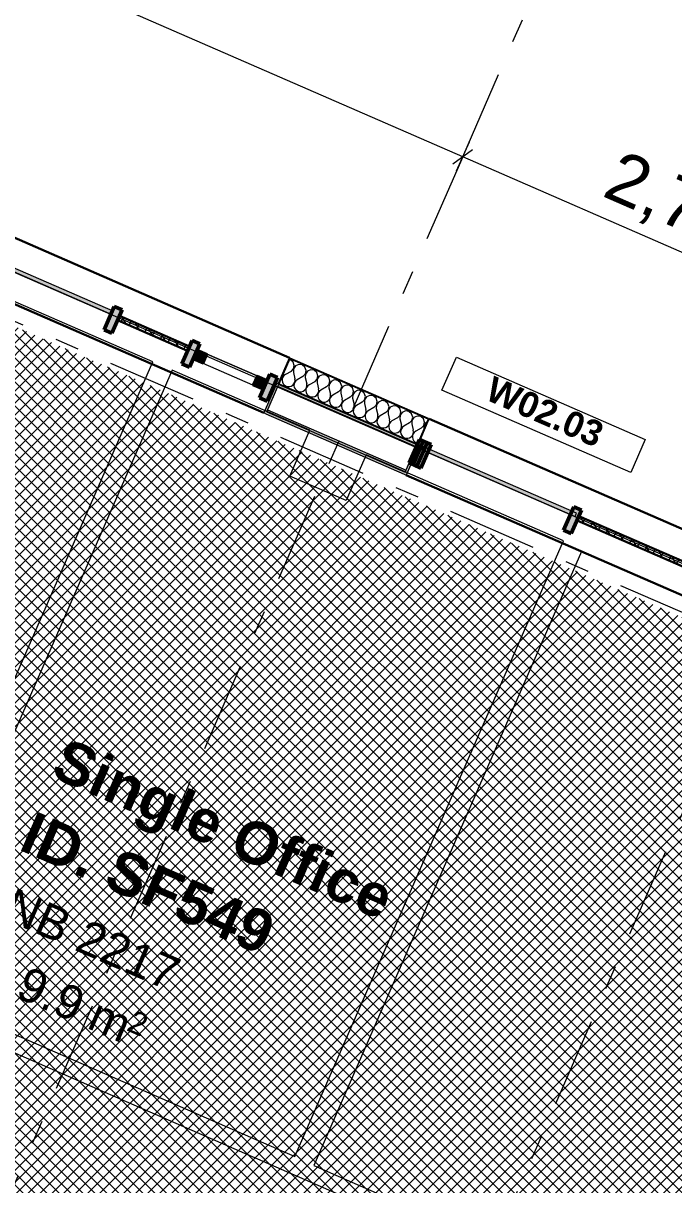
# Model space of a CAD drawing. Header units: millimetres. Extents: x -37281 to 954596, y -59787 to 956680.
# Drawn here: x 931783 to 935619, y -8810 to -1957 of the extents above; entities that cross this region are included whole.
import ezdxf
from ezdxf.enums import TextEntityAlignment as Align

# ---------------------------------------------------------------- set-up
doc = ezdxf.new("R2010")
doc.units = ezdxf.units.MM
doc.header["$MEASUREMENT"] = 0
doc.linetypes.add('Double Dashed', pattern=[1093.611073, 529.166651, -211.666656, 141.111112, -211.666656])
for name, color, linetype in [('A-15-MG_Structural_Grid', 7, 'Continuous'), ('New_A-05-M_Gross_Int_Circulation', 7, 'Continuous'), ('New_A-15-MG_Structural_Grid', 7, 'Continuous'), ('New_A-25-M_Curtain_Wall', 7, 'Continuous'), ('New_A-25-M_Wall_Ext', 7, 'Continuous'), ('New_A-35-M_FFE-Zone', 7, 'Continuous'), ('New_A-95-D_Dim_Grid.Dim', 7, 'Continuous'), ('New_ArchiCAD Windows', 7, 'Continuous')]:
    doc.layers.add(name, color=color, linetype=linetype)
for name, color, linetype, lineweight, true_color in [('A-15-MG_Structural_Grid_Pen_No__163', 7, 'Continuous', 0, 0x750077), ('A-25-M_Wall_Int_Pen_No__102', 7, 'Continuous', 15, 0xcccccc), ('New_A-05-M_Gross_Int_Circulation_Pen_No__74', 7, 'Continuous', 20, 0x606060), ('New_A-25-M_Curtain_Wall_Pen_No__144', 7, 'Continuous', 0, 0xc8c8c8), ('New_A-25-M_Curtain_Wall_Pen_No__165', 7, 'Continuous', 0, 0x006060), ('New_A-25-M_Curtain_Wall_Pen_No__27', 7, 'Continuous', 50, 0x2a2a2a), ('New_A-25-M_Curtain_Wall_Pen_No__43', 7, 'Continuous', 30, 0x444444), ('New_A-25-M_Wall_Ext_Pen_No__107', 7, 'Continuous', 15, 0xa6a6a6), ('New_A-25-M_Wall_Ext_Pen_No__147', 7, 'Continuous', 0, 0x606060), ('New_A-35-M_FFE-Zone_Pen_No__74', 7, 'Continuous', 20, 0x606060), ('New_A-95-M-SFS_Edge_Pen_No__252', 7, 'Continuous', 13, 0xe8e8e8), ('New_ArchiCAD Windows_Pen_No__103', 7, 'Continuous', 15, 0xa6a6a6), ('New_ArchiCAD Windows_Pen_No__23', 7, 'Continuous', 30, 0x2a2a2a), ('New_ArchiCAD Windows_Pen_No__63', 7, 'Continuous', 20, 0x606060)]:
    doc.layers.add(name, color=color, linetype=linetype, lineweight=lineweight, true_color=true_color)
for name, color, linetype, lineweight in [('New_A-15-MG_Structural_Grid_Pen_No__4', 7, 'Continuous', 20), ('New_A-25-M_Curtain_Wall_Pen_No__1', 7, 'Continuous', 13), ('New_A-25-M_Wall_Ext_Pen_No__1', 7, 'Continuous', 13), ('New_A-95-D_Dim_Grid.Dim_Pen_No__4', 7, 'Continuous', 20), ('New_A-95-P_Text_1_50_GA_Pen_No__1', 7, 'Continuous', 13), ('New_ArchiCAD Windows_Pen_No__83', 8, 'Continuous', 20), ('New_ArchiCAD Zone Stamps_Pen_No__9', 7, 'Continuous', 13)]:
    doc.layers.add(name, color=color, linetype=linetype, lineweight=lineweight)
doc.styles.add('GENERATED_STYLE_1', font='')
doc.styles.add('GENERATED_STYLE_2', font='')
doc.styles.add('GENERATED_STYLE_3', font='')
doc.styles.add('GENERATED_STYLE_4', font='')
doc.styles.get('GENERATED_STYLE_1').set_extended_font_data('Swis721 BT', bold=True)
doc.styles.get('GENERATED_STYLE_2').set_extended_font_data('Arial', bold=True)
doc.styles.get('GENERATED_STYLE_3').set_extended_font_data('Arial')
doc.styles.get('GENERATED_STYLE_4').set_extended_font_data('Swis721 BT')
doc.dimstyles.new('GENERATED_STYLE__4', dxfattribs={"dimtxt": 300, "dimasz": 95, "dimexe": 0.18, "dimexo": 0, "dimgap": 0.09, "dimtad": 1, "dimdec": 0, "dimzin": 0, "dimdsep": 46, "dimtxsty": 'GENERATED_STYLE_4', "dimblk": 'ARROWHEAD_2', "dimblk1": 'ARROWHEAD_2', "dimblk2": 'ARROWHEAD_2', "dimcen": 0.09, "dimclrd": 7, "dimclre": 7, "dimclrt": 7, "dimadec": 0, "dimazin": 0, "dimtfac": 1, "dimtdec": 4, "dimtmove": 0, "dimatfit": 3, "dimfxl": 1, "dimtolj": 1, "dimtzin": 0, "dimarcsym": 0})
pattern_1 = [(60, (864302.5, 0), (-43.30127, 25), []), (120, (864302.5, 0), (43.30127, 25), [])]
pattern_2 = [(0, (864302.5, 0), (0, 173.2051), [0, -100]), (0, (864352.5, 86.6), (0, 173.2051), [0, -100])]

# ---------------------------------------------------------------- blocks, each defined once
blk = doc.blocks.new('HOS_INB 2218_41_1', base_point=(936596.7, -9173.3))
at = {"layer": 'New_A-35-M_FFE-Zone_Pen_No__74', "linetype": 'Continuous'}
for p, q in [((935076.2, -5074.1), (933496.6, -8696.7)), ((935895.7, -5431.4), (935076.2, -5074.1)), ((933496.6, -8696.7), (937044, -10243.5))]:
    blk.add_line(p, q, dxfattribs=at)
at = {"layer": 'New_ArchiCAD Zone Stamps_Pen_No__9'}
for tag, height, style, p in [('ROOM_NAME', 250, 'GENERATED_STYLE_2', (936197.3, -7802.7)), ('zoneNameLine2', 250, 'GENERATED_STYLE_2', (936008.9, -8234.8)), ('ROOM_NUMBER', 200, 'GENERATED_STYLE_3', (935820.4, -8655.5)), ('measuredAreaCode', 200, 'GENERATED_STYLE_3', (935663.4, -9015.6)), ('DUMMY_649', 200, 'GENERATED_STYLE_3', (935970.8, -9149.6)), ('DUMMY_650', 200, 'GENERATED_STYLE_3', (936460.1, -9363)), ('DUMMY_651', 133.3, 'GENERATED_STYLE_3', (936739.4, -9469.6))]:
    blk.add_attdef(tag, text='', height=height, rotation=336.44041, dxfattribs=dict(at, style=style)).set_placement(p, align=Align.TOP_LEFT)
blk = doc.blocks.new('Single Office_INB 2217_49_1', base_point=(932537.8, -7583.9))
at = {"layer": 'New_A-35-M_FFE-Zone_Pen_No__74', "linetype": 'Continuous'}
for p, q in [((932661, -4004.6), (931077.4, -7636.3)), ((933473.7, -4359), (932661, -4004.6)), ((933355.8, -4629.4), (933473.7, -4359)), ((933804.9, -4503.4), (933687, -4773.8)), ((934968.5, -5010.8), (933804.9, -4503.4)), ((933687, -4773.8), (933355.8, -4629.4)), ((933384.9, -8642.5), (934968.5, -5010.8)), ((931077.4, -7636.3), (933384.9, -8642.5))]:
    blk.add_line(p, q, dxfattribs=at)
at = {"layer": 'New_ArchiCAD Zone Stamps_Pen_No__9'}
for tag, height, style, p in [('ROOM_NAME', 250, 'GENERATED_STYLE_2', (932036.6, -6168.9)), ('zoneNameLine2', 250, 'GENERATED_STYLE_2', (931848.2, -6601)), ('ROOM_NUMBER', 200, 'GENERATED_STYLE_3', (931659.7, -7021.7)), ('measuredAreaCode', 200, 'GENERATED_STYLE_3', (931502.7, -7381.8)), ('DUMMY_649', 200, 'GENERATED_STYLE_3', (931810.1, -7515.9)), ('DUMMY_650', 200, 'GENERATED_STYLE_3', (932159.6, -7668.3)), ('DUMMY_651', 133.3, 'GENERATED_STYLE_3', (932438.9, -7774.8))]:
    blk.add_attdef(tag, text='', height=height, rotation=336.44041, dxfattribs=dict(at, style=style)).set_placement(p, align=Align.TOP_LEFT)
blk = doc.blocks.new('Circulation_INB 2250_56_1', base_point=(922360.7, -13880.7))
at = {"layer": 'New_A-05-M_Gross_Int_Circulation_Pen_No__74', "linetype": 'Continuous'}
blk.add_line((934437.9, -9212.9), (919082.7, -2517.3), dxfattribs=at)
at = {"layer": 'New_ArchiCAD Zone Stamps_Pen_No__9'}
for tag, height, style, p in [('ROOM_NAME', 250, 'GENERATED_STYLE_2', (921999.4, -12526.7)), ('zoneNameLine2', 250, 'GENERATED_STYLE_2', (921810.9, -12958.8)), ('ROOM_NUMBER', 200, 'GENERATED_STYLE_3', (921622.5, -13379.5)), ('measuredAreaCode', 200, 'GENERATED_STYLE_3', (921465.5, -13739.6)), ('DUMMY_649', 200, 'GENERATED_STYLE_3', (921772.9, -13873.7)), ('DUMMY_650', 200, 'GENERATED_STYLE_3', (922262.2, -14087)), ('DUMMY_651', 133.3, 'GENERATED_STYLE_3', (922541.5, -14193.6))]:
    blk.add_attdef(tag, text='', height=height, rotation=336.44041, dxfattribs=dict(at, style=style)).set_placement(p, align=Align.TOP_LEFT)
blk = doc.blocks.new('Curtain Wall_23_1', base_point=(864302.5, 0))
at = {"layer": 'New_A-25-M_Curtain_Wall', "linetype": 'Continuous', "lineweight": 0, "true_color": 0x000000}
h = blk.add_hatch(dxfattribs=at)
h.set_pattern_fill('Batt_Insulation_0001', color=178, style=0, pattern_type=2)
h.set_pattern_definition(pattern_1)
h.paths.add_polyline_path([(932763.2, -3863.7), (932350.7, -3683.8), (932339.5, -3709.5), (932752, -3889.3)])
at = {"layer": 'New_A-25-M_Curtain_Wall_Pen_No__144', "linetype": 'Continuous'}
for points in [[(932320.3, -3628.5), (932259.9, -3766.9), (932305.7, -3786.9), (932366.1, -3648.5)], [(932778.6, -3828.4), (932718.2, -3966.8), (932764.1, -3986.8), (932824.4, -3848.4)], [(933236.9, -4028.2), (933176.6, -4166.6), (933222.4, -4186.6), (933282.7, -4048.2)]]:
    blk.add_hatch(color=256, dxfattribs=at).paths.add_polyline_path(points)
at = {"layer": 'New_A-25-M_Curtain_Wall_Pen_No__165', "linetype": 'Continuous', "lineweight": 0, "true_color": 0x001818}
blk.add_hatch(color=168, dxfattribs=at).paths.add_polyline_path([(931425.3, -3291.7), (932305.3, -3675.4), (932313.3, -3657.1), (931433.3, -3273.4)])
at = {"layer": 'New_ArchiCAD Windows_Pen_No__103', "linetype": 'Continuous'}
for points in [[(932809, -3883.7), (932868.6, -3909.6), (932844.6, -3964.6), (932785, -3938.7)], [(933197.5, -4118.5), (933138, -4092.5), (933161.9, -4037.5), (933221.5, -4063.5)]]:
    blk.add_hatch(color=256, dxfattribs=at).paths.add_polyline_path(points)
at = {"layer": 'New_A-25-M_Curtain_Wall_Pen_No__1', "linetype": 'Continuous'}
for p, q in [((932313.3, -3657.1), (931433.3, -3273.4)), ((931425.3, -3291.7), (932305.3, -3675.4)), ((932305.3, -3675.4), (932313.3, -3657.1))]:
    blk.add_line(p, q, dxfattribs=at)
at = {"layer": 'New_A-25-M_Curtain_Wall_Pen_No__27', "linetype": 'Continuous'}
for p, q in [((932320.3, -3628.5), (932259.9, -3766.9)), ((932366.1, -3648.5), (932320.3, -3628.5)), ((932305.7, -3786.9), (932366.1, -3648.5)), ((932259.9, -3766.9), (932305.7, -3786.9)), ((932778.6, -3828.4), (932718.2, -3966.8)), ((932824.4, -3848.4), (932778.6, -3828.4)), ((932764.1, -3986.8), (932824.4, -3848.4)), ((932718.2, -3966.8), (932764.1, -3986.8)), ((933236.9, -4028.2), (933176.6, -4166.6)), ((933282.7, -4048.2), (933236.9, -4028.2)), ((933222.4, -4186.6), (933282.7, -4048.2)), ((933176.6, -4166.6), (933222.4, -4186.6))]:
    blk.add_line(p, q, dxfattribs=at)
at = {"layer": 'New_A-25-M_Curtain_Wall_Pen_No__43', "linetype": 'Continuous'}
for p, q in [((932350.7, -3683.8), (932763.2, -3863.7)), ((932752, -3889.3), (932339.5, -3709.5))]:
    blk.add_line(p, q, dxfattribs=at)
at = {"layer": 'New_ArchiCAD Windows_Pen_No__23', "linetype": 'Continuous'}
for p, q in [((932785, -3938.7), (932809, -3883.7)), ((932809, -3883.7), (932868.6, -3909.6)), ((932844.6, -3964.6), (932785, -3938.7)), ((932868.6, -3909.6), (932844.6, -3964.6)), ((933138, -4092.5), (933161.9, -4037.5)), ((933161.9, -4037.5), (933221.5, -4063.5)), ((933197.5, -4118.5), (933138, -4092.5)), ((933221.5, -4063.5), (933197.5, -4118.5))]:
    blk.add_line(p, q, dxfattribs=at)
at = {"layer": 'New_ArchiCAD Windows_Pen_No__63', "linetype": 'Continuous'}
blk.add_line((933161.9, -4037.5), (932868.6, -3909.6), dxfattribs=at)
at = {"layer": 'New_ArchiCAD Windows_Pen_No__83', "linetype": 'Continuous'}
for p, q in [((933138, -4092.5), (932844.6, -3964.6)), ((932868.6, -3909.6), (933161.9, -4037.5))]:
    blk.add_line(p, q, dxfattribs=at)
blk = doc.blocks.new('Curtain Wall_26_1', base_point=(864302.5, 0))
at = {"layer": 'New_A-25-M_Curtain_Wall', "linetype": 'Continuous', "lineweight": 0, "true_color": 0x000000}
h = blk.add_hatch(dxfattribs=at)
h.set_pattern_fill('Batt_Insulation_0001', color=178, style=0, pattern_type=2)
h.set_pattern_definition(pattern_1)
h.paths.add_polyline_path([(935060.3, -4865.3), (935049.1, -4891), (935890.6, -5257.9), (935901.8, -5232.3)])
at = {"layer": 'New_A-25-M_Curtain_Wall_Pen_No__144', "linetype": 'Continuous'}
for points in [[(934119.6, -4413.1), (934059.3, -4551.6), (934105.1, -4571.5), (934165.5, -4433.1)], [(934188.4, -4443.1), (934142.6, -4423.1), (934082.2, -4561.6), (934128, -4581.5)], [(935075.7, -4830), (935029.9, -4810.1), (934969.5, -4948.5), (935015.3, -4968.5)], [(935963, -5216.9), (935917.2, -5197), (935856.8, -5335.4), (935902.7, -5355.4)], [(935985, -5226.5), (935939.2, -5206.6), (935878.8, -5345), (935924.7, -5365)]]:
    blk.add_hatch(color=256, dxfattribs=at).paths.add_polyline_path(points)
at = {"layer": 'New_A-25-M_Curtain_Wall_Pen_No__165', "linetype": 'Continuous', "lineweight": 0, "true_color": 0x001818}
for points in [[(934158.5, -4461.7), (934126.4, -4447.7), (934118.4, -4466.1), (934150.5, -4480)], [(935045.8, -4848.6), (934149.3, -4457.7), (934141.3, -4476), (935037.8, -4867)], [(935955.1, -5245.1), (935923.9, -5231.5), (935915.9, -5249.9), (935947.1, -5263.5)]]:
    blk.add_hatch(color=168, dxfattribs=at).paths.add_polyline_path(points)
at = {"layer": 'New_A-25-M_Curtain_Wall_Pen_No__1', "linetype": 'Continuous'}
for p, q in [((934126.4, -4447.7), (934118.4, -4466.1)), ((934158.5, -4461.7), (934126.4, -4447.7)), ((934118.4, -4466.1), (934150.5, -4480)), ((934149.3, -4457.7), (934141.3, -4476)), ((934141.3, -4476), (935037.8, -4867)), ((935045.8, -4848.6), (934149.3, -4457.7)), ((934150.5, -4480), (934158.5, -4461.7)), ((935037.8, -4867), (935045.8, -4848.6)), ((935923.9, -5231.5), (935915.9, -5249.9)), ((935915.9, -5249.9), (935947.1, -5263.5)), ((935955.1, -5245.1), (935923.9, -5231.5)), ((935947.1, -5263.5), (935955.1, -5245.1))]:
    blk.add_line(p, q, dxfattribs=at)
at = {"layer": 'New_A-25-M_Curtain_Wall_Pen_No__27', "linetype": 'Continuous'}
for p, q in [((934119.6, -4413.1), (934059.3, -4551.6)), ((934142.6, -4423.1), (934082.2, -4561.6)), ((934105.1, -4571.5), (934165.5, -4433.1)), ((934165.5, -4433.1), (934119.6, -4413.1)), ((934128, -4581.5), (934188.4, -4443.1)), ((934188.4, -4443.1), (934142.6, -4423.1)), ((934059.3, -4551.6), (934105.1, -4571.5)), ((934082.2, -4561.6), (934128, -4581.5)), ((935029.9, -4810.1), (934969.5, -4948.5)), ((935015.3, -4968.5), (935075.7, -4830)), ((935075.7, -4830), (935029.9, -4810.1)), ((934969.5, -4948.5), (935015.3, -4968.5)), ((935917.2, -5197), (935856.8, -5335.4)), ((935939.2, -5206.6), (935878.8, -5345)), ((935963, -5216.9), (935917.2, -5197)), ((935985, -5226.5), (935939.2, -5206.6)), ((935902.7, -5355.4), (935963, -5216.9)), ((935924.7, -5365), (935985, -5226.5)), ((935856.8, -5335.4), (935902.7, -5355.4)), ((935878.8, -5345), (935924.7, -5365))]:
    blk.add_line(p, q, dxfattribs=at)
at = {"layer": 'New_A-25-M_Curtain_Wall_Pen_No__43', "linetype": 'Continuous'}
for p, q in [((935901.8, -5232.3), (935060.3, -4865.3)), ((935049.1, -4891), (935890.6, -5257.9))]:
    blk.add_line(p, q, dxfattribs=at)
blk = doc.blocks.new('*X725', base_point=(864302.5, 0))
at = {"layer": 'New_A-25-M_Wall_Ext_Pen_No__107', "linetype": 'Continuous'}
for p, q in [((933358.8, -3943.2), (933352.9, -3942.4)), ((933374.9, -3956.4), (933358.8, -3943.2)), ((933381.6, -3976.1), (933374.9, -3956.4)), ((933408, -3970.8), (933389, -3979.3)), ((933428.6, -3973.6), (933408, -3970.8)), ((933444.7, -3986.8), (933428.6, -3973.6)), ((933314.3, -4044.7), (933316.3, -4034.4)), ((933320.9, -4036.4), (933314.6, -4044.9)), ((933316.3, -4034.4), (933315.6, -4027.8)), ((933329.2, -4030), (933320.9, -4036.4)), ((933362.4, -4011.2), (933329.2, -4030)), ((933362.4, -4011.2), (933377, -3996.4)), ((933377.3, -3996.5), (933376.3, -4017.3)), ((933376.3, -4017.3), (933385.1, -4054.4)), ((933377, -3996.4), (933381.6, -3976.1)), ((933389, -3979.3), (933377.3, -3996.5)), ((933432.2, -4041.7), (933399.1, -4060.5)), ((933432.2, -4041.7), (933446.8, -4026.8)), ((933451.4, -4006.5), (933444.7, -3986.8)), ((933447.1, -4027), (933446.2, -4047.8)), ((933446.8, -4026.8), (933451.4, -4006.5)), ((933458.8, -4009.8), (933447.1, -4027)), ((933477.8, -4001.3), (933458.8, -4009.8)), ((933498.5, -4004.1), (933477.8, -4001.3)), ((933514.6, -4017.3), (933498.5, -4004.1)), ((933521.3, -4037), (933514.6, -4017.3)), ((933516.7, -4057.3), (933521.3, -4037)), ((933528.7, -4040.2), (933516.9, -4057.4)), ((933547.7, -4031.7), (933528.7, -4040.2)), ((933568.3, -4034.5), (933547.7, -4031.7)), ((933584.4, -4047.8), (933568.3, -4034.5)), ((933300.1, -4063.5), (933302.6, -4061.9)), ((933302.6, -4061.9), (933309.7, -4054.2)), ((933309.7, -4054.2), (933314.3, -4044.7)), ((933310.9, -4054.7), (933310, -4065.2)), ((933310, -4065.2), (933312, -4075.5)), ((933314.6, -4044.9), (933310.9, -4054.7)), ((933312, -4075.5), (933316.7, -4084.9)), ((933316.7, -4084.9), (933323.8, -4092.6)), ((933323.8, -4092.6), (933332.8, -4098.1)), ((933332.8, -4098.1), (933342.9, -4100.9)), ((933342.9, -4100.9), (933353.4, -4100.9)), ((933353.4, -4100.9), (933363.5, -4098)), ((933363.5, -4098), (933372.5, -4092.4)), ((933372.5, -4092.4), (933379.5, -4084.6)), ((933379.5, -4084.6), (933384.2, -4075.2)), ((933380.7, -4085.1), (933379.8, -4095.6)), ((933379.8, -4095.6), (933381.8, -4105.9)), ((933384.5, -4075.3), (933380.7, -4085.1)), ((933381.8, -4105.9), (933386.6, -4115.3)), ((933384.2, -4075.2), (933386.1, -4064.8)), ((933390.7, -4066.9), (933384.5, -4075.3)), ((933386.1, -4064.8), (933385.1, -4054.4)), ((933399.1, -4060.5), (933390.7, -4066.9)), ((933446.2, -4047.8), (933454.9, -4084.8)), ((933449.4, -4115.1), (933454, -4105.6)), ((933454.3, -4105.8), (933450.6, -4115.6)), ((933454, -4105.6), (933455.9, -4095.3)), ((933460.6, -4097.3), (933454.3, -4105.8)), ((933455.9, -4095.3), (933454.9, -4084.8)), ((933468.9, -4090.9), (933460.6, -4097.3)), ((933502, -4072.1), (933468.9, -4090.9)), ((933502, -4072.1), (933516.7, -4057.3)), ((933516.9, -4057.4), (933516, -4078.2)), ((933516, -4078.2), (933524.8, -4115.3)), ((933571.9, -4102.6), (933538.8, -4121.4)), ((933571.9, -4102.6), (933586.5, -4087.8)), ((933591.1, -4067.5), (933584.4, -4047.8)), ((933586.8, -4087.9), (933585.9, -4108.7)), ((933585.9, -4108.7), (933594.6, -4145.7)), ((933586.5, -4087.8), (933591.1, -4067.5)), ((933598.5, -4070.7), (933586.8, -4087.9)), ((933617.5, -4062.2), (933598.5, -4070.7)), ((933638.2, -4065), (933617.5, -4062.2)), ((933654.2, -4078.2), (933638.2, -4065)), ((933661, -4097.9), (933654.2, -4078.2)), ((933656.3, -4118.2), (933661, -4097.9)), ((933668.3, -4101.1), (933656.6, -4118.3)), ((933687.4, -4092.6), (933668.3, -4101.1)), ((933708, -4095.4), (933687.4, -4092.6)), ((933724.1, -4108.7), (933708, -4095.4)), ((933730.8, -4128.4), (933724.1, -4108.7)), ((933386.6, -4115.3), (933393.7, -4123)), ((933393.7, -4123), (933402.6, -4128.5)), ((933402.6, -4128.5), (933412.8, -4131.4)), ((933412.8, -4131.4), (933423.3, -4131.3)), ((933423.3, -4131.3), (933433.4, -4128.4)), ((933433.4, -4128.4), (933442.3, -4122.8)), ((933442.3, -4122.8), (933449.4, -4115.1)), ((933450.6, -4115.6), (933449.7, -4126.1)), ((933449.7, -4126.1), (933451.7, -4136.4)), ((933451.7, -4136.4), (933456.4, -4145.8)), ((933456.4, -4145.8), (933463.5, -4153.5)), ((933463.5, -4153.5), (933472.5, -4159)), ((933472.5, -4159), (933482.6, -4161.8)), ((933482.6, -4161.8), (933493.1, -4161.8)), ((933493.1, -4161.8), (933503.2, -4158.9)), ((933503.2, -4158.9), (933512.1, -4153.3)), ((933512.1, -4153.3), (933519.2, -4145.5)), ((933519.2, -4145.5), (933523.9, -4136.1)), ((933520.4, -4146), (933519.5, -4156.5)), ((933519.5, -4156.5), (933521.5, -4166.8)), ((933524.1, -4136.2), (933520.4, -4146)), ((933521.5, -4166.8), (933526.2, -4176.2)), ((933523.9, -4136.1), (933525.8, -4125.8)), ((933530.4, -4127.8), (933524.1, -4136.2)), ((933525.8, -4125.8), (933524.8, -4115.3)), ((933526.2, -4176.2), (933533.4, -4183.9)), ((933538.8, -4121.4), (933530.4, -4127.8)), ((933582, -4183.8), (933589, -4176)), ((933589, -4176), (933593.7, -4166.5)), ((933590.2, -4176.5), (933589.3, -4187)), ((933594, -4166.7), (933590.2, -4176.5)), ((933593.7, -4166.5), (933595.6, -4156.2)), ((933600.3, -4158.2), (933594, -4166.7)), ((933595.6, -4156.2), (933594.6, -4145.7)), ((933608.6, -4151.8), (933600.3, -4158.2)), ((933641.7, -4133), (933608.6, -4151.8)), ((933641.7, -4133), (933656.3, -4118.2)), ((933656.6, -4118.3), (933655.7, -4139.1)), ((933655.7, -4139.1), (933664.5, -4176.2)), ((933665.4, -4186.7), (933664.5, -4176.2)), ((933711.6, -4163.5), (933678.4, -4182.3)), ((933711.6, -4163.5), (933726.2, -4148.7)), ((933726.5, -4148.8), (933725.5, -4169.6)), ((933725.5, -4169.6), (933734.3, -4206.7)), ((933726.2, -4148.7), (933730.8, -4128.4)), ((933738.2, -4131.6), (933726.5, -4148.8)), ((933757.2, -4123.1), (933738.2, -4131.6)), ((933777.8, -4125.9), (933757.2, -4123.1)), ((933793.9, -4139.1), (933777.8, -4125.9)), ((933781.4, -4193.9), (933796, -4179.1)), ((933800.6, -4158.8), (933793.9, -4139.1)), ((933796.3, -4179.2), (933795.4, -4200)), ((933796, -4179.1), (933800.6, -4158.8)), ((933808, -4162), (933796.3, -4179.2)), ((933827, -4153.6), (933808, -4162)), ((933847.7, -4156.3), (933827, -4153.6)), ((933863.8, -4169.6), (933847.7, -4156.3)), ((933870.5, -4189.3), (933863.8, -4169.6)), ((933533.4, -4183.9), (933542.3, -4189.4)), ((933542.3, -4189.4), (933552.4, -4192.3)), ((933552.4, -4192.3), (933563, -4192.2)), ((933563, -4192.2), (933573.1, -4189.3)), ((933573.1, -4189.3), (933582, -4183.8)), ((933589.3, -4187), (933591.3, -4197.3)), ((933591.3, -4197.3), (933596.1, -4206.7)), ((933596.1, -4206.7), (933603.2, -4214.4)), ((933603.2, -4214.4), (933612.2, -4219.9)), ((933612.2, -4219.9), (933622.3, -4222.7)), ((933622.3, -4222.7), (933632.8, -4222.7)), ((933632.8, -4222.7), (933642.9, -4219.8)), ((933642.9, -4219.8), (933651.8, -4214.2)), ((933651.8, -4214.2), (933658.9, -4206.4)), ((933658.9, -4206.4), (933663.5, -4197)), ((933660.1, -4206.9), (933659.2, -4217.4)), ((933659.2, -4217.4), (933661.2, -4227.7)), ((933663.8, -4197.1), (933660.1, -4206.9)), ((933661.2, -4227.7), (933665.9, -4237.1)), ((933663.5, -4197), (933665.4, -4186.7)), ((933670.1, -4188.7), (933663.8, -4197.1)), ((933665.9, -4237.1), (933673, -4244.9)), ((933678.4, -4182.3), (933670.1, -4188.7)), ((933673, -4244.9), (933682, -4250.3)), ((933712.7, -4250.2), (933721.7, -4244.7)), ((933721.7, -4244.7), (933728.7, -4236.9)), ((933728.7, -4236.9), (933733.4, -4227.5)), ((933729.9, -4237.4), (933729, -4247.9)), ((933729, -4247.9), (933731, -4258.2)), ((933733.7, -4227.6), (933729.9, -4237.4)), ((933733.4, -4227.5), (933735.3, -4217.1)), ((933739.9, -4219.1), (933733.7, -4227.6)), ((933735.3, -4217.1), (933734.3, -4206.7)), ((933748.3, -4212.7), (933739.9, -4219.1)), ((933781.4, -4193.9), (933748.3, -4212.7)), ((933795.4, -4200), (933804.1, -4237.1)), ((933803.2, -4257.9), (933805.1, -4247.6)), ((933805.1, -4247.6), (933804.1, -4237.1)), ((933818.1, -4243.2), (933809.8, -4249.6)), ((933851.2, -4224.4), (933818.1, -4243.2)), ((933851.2, -4224.4), (933865.9, -4209.6)), ((933866.1, -4209.7), (933865.2, -4230.5)), ((933865.2, -4230.5), (933874, -4267.6)), ((933865.9, -4209.6), (933870.5, -4189.3)), ((933877.9, -4192.5), (933866.1, -4209.7)), ((933896.9, -4184), (933877.9, -4192.5)), ((933917.5, -4186.8), (933896.9, -4184)), ((933933.6, -4200), (933917.5, -4186.8)), ((933921.1, -4254.9), (933935.7, -4240)), ((933940.3, -4219.7), (933933.6, -4200)), ((933936, -4240.1), (933935.1, -4260.9)), ((933935.7, -4240), (933940.3, -4219.7)), ((933947.7, -4222.9), (933936, -4240.1)), ((933966.7, -4214.5), (933947.7, -4222.9)), ((933987.3, -4217.3), (933966.7, -4214.5)), ((934003.4, -4230.5), (933987.3, -4217.3)), ((934010.2, -4250.2), (934003.4, -4230.5)), ((934036.6, -4244.9), (934017.5, -4253.4)), ((934057.2, -4247.7), (934036.6, -4244.9)), ((934073.3, -4260.9), (934057.2, -4247.7)), ((933682, -4250.3), (933692.1, -4253.2)), ((933692.1, -4253.2), (933702.6, -4253.1)), ((933702.6, -4253.1), (933712.7, -4250.2)), ((933731, -4258.2), (933735.8, -4267.6)), ((933735.8, -4267.6), (933742.9, -4275.3)), ((933742.9, -4275.3), (933751.8, -4280.8)), ((933751.8, -4280.8), (933762, -4283.6)), ((933762, -4283.6), (933772.5, -4283.6)), ((933772.5, -4283.6), (933782.6, -4280.7)), ((933782.6, -4280.7), (933791.5, -4275.1)), ((933791.5, -4275.1), (933798.6, -4267.3)), ((933798.6, -4267.3), (933803.2, -4257.9)), ((933799.8, -4267.9), (933798.9, -4278.3)), ((933798.9, -4278.3), (933800.9, -4288.6)), ((933803.5, -4258), (933799.8, -4267.9)), ((933800.9, -4288.6), (933805.6, -4298)), ((933809.8, -4249.6), (933803.5, -4258)), ((933805.6, -4298), (933812.7, -4305.8)), ((933812.7, -4305.8), (933821.7, -4311.2)), ((933821.7, -4311.2), (933831.8, -4314.1)), ((933831.8, -4314.1), (933842.3, -4314)), ((933842.3, -4314), (933852.4, -4311.1)), ((933852.4, -4311.1), (933861.3, -4305.6)), ((933861.3, -4305.6), (933868.4, -4297.8)), ((933868.4, -4297.8), (933873.1, -4288.4)), ((933869.6, -4298.3), (933868.7, -4308.8)), ((933868.7, -4308.8), (933870.7, -4319.1)), ((933873.3, -4288.5), (933869.6, -4298.3)), ((933873.1, -4288.4), (933875, -4278)), ((933879.6, -4280), (933873.3, -4288.5)), ((933875, -4278), (933874, -4267.6)), ((933887.9, -4273.7), (933879.6, -4280)), ((933921.1, -4254.9), (933887.9, -4273.7)), ((933935.1, -4260.9), (933943.8, -4298)), ((933942.9, -4318.8), (933944.8, -4308.5)), ((933949.5, -4310.5), (933943.2, -4318.9)), ((933944.8, -4308.5), (933943.8, -4298)), ((933957.8, -4304.1), (933949.5, -4310.5)), ((933990.9, -4285.3), (933957.8, -4304.1)), ((933990.9, -4285.3), (934005.5, -4270.5)), ((934005.8, -4270.6), (934004.9, -4291.4)), ((934004.9, -4291.4), (934013.7, -4328.5)), ((934005.5, -4270.5), (934010.2, -4250.2)), ((934017.5, -4253.4), (934005.8, -4270.6)), ((934060.8, -4315.8), (934027.6, -4334.6)), ((934060.8, -4315.8), (934075.4, -4300.9)), ((934080, -4280.6), (934073.3, -4260.9)), ((934075.7, -4301), (934074.7, -4321.8)), ((934075.4, -4300.9), (934080, -4280.6)), ((934087.4, -4283.8), (934075.7, -4301)), ((934106.4, -4275.4), (934087.4, -4283.8)), ((934127, -4278.2), (934106.4, -4275.4)), ((934143.1, -4291.4), (934127, -4278.2)), ((934149.8, -4311.1), (934143.1, -4291.4)), ((934145.2, -4331.4), (934149.8, -4311.1)), ((934157.2, -4314.3), (934145.5, -4331.5)), ((934164.1, -4311.2), (934157.2, -4314.3)), ((933870.7, -4319.1), (933875.4, -4328.5)), ((933875.4, -4328.5), (933882.6, -4336.2)), ((933882.6, -4336.2), (933891.5, -4341.7)), ((933891.5, -4341.7), (933901.6, -4344.5)), ((933901.6, -4344.5), (933912.2, -4344.5)), ((933912.2, -4344.5), (933922.3, -4341.6)), ((933922.3, -4341.6), (933931.2, -4336)), ((933931.2, -4336), (933938.2, -4328.2)), ((933938.2, -4328.2), (933942.9, -4318.8)), ((933939.4, -4328.8), (933938.5, -4339.2)), ((933938.5, -4339.2), (933940.5, -4349.6)), ((933943.2, -4318.9), (933939.4, -4328.8)), ((933940.5, -4349.6), (933945.3, -4358.9)), ((933945.3, -4358.9), (933952.4, -4366.7)), ((933952.4, -4366.7), (933961.4, -4372.2)), ((933961.4, -4372.2), (933971.5, -4375)), ((933971.5, -4375), (933982, -4374.9)), ((933982, -4374.9), (933992.1, -4372)), ((933992.1, -4372), (934001, -4366.5)), ((934001, -4366.5), (934008.1, -4358.7)), ((934008.1, -4358.7), (934012.7, -4349.3)), ((934009.3, -4359.2), (934008.4, -4369.7)), ((934008.4, -4369.7), (934010.4, -4380)), ((934013, -4349.4), (934009.3, -4359.2)), ((934010.4, -4380), (934015.1, -4389.4)), ((934012.7, -4349.3), (934014.6, -4338.9)), ((934019.3, -4341), (934013, -4349.4)), ((934014.6, -4338.9), (934013.7, -4328.5)), ((934027.6, -4334.6), (934019.3, -4341)), ((934074.7, -4321.8), (934083.5, -4358.9)), ((934077.9, -4389.1), (934082.6, -4379.7)), ((934082.9, -4379.8), (934079.1, -4389.7)), ((934082.6, -4379.7), (934084.5, -4369.4)), ((934089.1, -4371.4), (934082.9, -4379.8)), ((934084.5, -4369.4), (934083.5, -4358.9)), ((934097.5, -4365), (934089.1, -4371.4)), ((934130.6, -4346.2), (934097.5, -4365)), ((934130.6, -4346.2), (934145.2, -4331.4)), ((934145.5, -4331.5), (934144.6, -4352.3)), ((934144.6, -4352.3), (934145.1, -4354.7)), ((934015.1, -4389.4), (934022.2, -4397.1)), ((934022.2, -4397.1), (934031.2, -4402.6)), ((934031.2, -4402.6), (934041.3, -4405.4)), ((934041.3, -4405.4), (934051.8, -4405.4)), ((934051.8, -4405.4), (934061.9, -4402.5)), ((934061.9, -4402.5), (934070.9, -4396.9)), ((934070.9, -4396.9), (934077.9, -4389.1)), ((934079.1, -4389.7), (934078.2, -4400.1)), ((934078.2, -4400.1), (934080.2, -4410.5)), ((934080.2, -4410.5), (934085, -4419.8)), ((934085, -4419.8), (934092.1, -4427.6)), ((934092.1, -4427.6), (934101, -4433.1)), ((934101, -4433.1), (934109.9, -4435.5))]:
    blk.add_line(p, q, dxfattribs=at)
blk = doc.blocks.new('Rectangular Window Opening 19_2')
at = {"layer": 'New_ArchiCAD Windows_Pen_No__23', "linetype": 'Continuous'}
for p, q in [((-3535.5, 192), (3535.5, 192)), ((-3544, -166.5), (3544, -166.5))]:
    blk.add_line(p, q, dxfattribs=at)
blk = doc.blocks.new('Rectangular Window Opening 19_4')
at = {"layer": 'New_ArchiCAD Windows_Pen_No__23', "linetype": 'Continuous'}
for p, q in [((-1004.5, 192), (1004.5, 192)), ((-1013, -166.5), (1013, -166.5))]:
    blk.add_line(p, q, dxfattribs=at)
blk = doc.blocks.new('Wall_226_1', base_point=(919637.2, 2049.2))
at = {"layer": 'New_A-25-M_Wall_Ext', "linetype": 'Continuous', "lineweight": 0, "true_color": 0x000000}
h = blk.add_hatch(dxfattribs=at)
h.set_pattern_fill('Plaster_0001', color=178, style=0, pattern_type=2)
h.set_pattern_definition(pattern_2)
h.paths.add_polyline_path([(933356.9, -3933.3), (933352.7, -3931.5), (933286.2, -4084.1), (933290.3, -4085.9), (933355.1, -3937.4)])
h = blk.add_hatch(dxfattribs=at)
h.set_pattern_fill('Plaster_0001', color=178, style=0, pattern_type=2)
h.set_pattern_definition(pattern_2)
h.paths.add_polyline_path([(933355.1, -3937.4), (934171.8, -4293.5), (934173.6, -4289.4), (933356.9, -3933.3)])
h = blk.add_hatch(dxfattribs=at)
h.set_pattern_fill('Plaster_0001', color=178, style=0, pattern_type=2)
h.set_pattern_definition(pattern_2)
h.paths.add_polyline_path([(934177.7, -4291.2), (934173.6, -4289.4), (934171.8, -4293.5), (934107, -4442), (934111.2, -4443.8)])
at = {"layer": 'New_A-25-M_Wall_Ext_Pen_No__107', "linetype": 'Continuous'}
for points in [[(933201.7, -4256.7), (933213.6, -4261.9), (933218.8, -4250), (933290.3, -4085.9), (933278.4, -4080.7)], [(933218.8, -4250), (934035.5, -4606.1), (934040.7, -4594.2), (933224, -4238)], [(933218.8, -4250), (933213.6, -4261.9), (934030.3, -4618), (934035.5, -4606.1)], [(934030.3, -4618), (934042.2, -4623.2), (934119, -4447.2), (934107, -4442), (934035.5, -4606.1)]]:
    blk.add_hatch(color=256, dxfattribs=at).paths.add_polyline_path(points)
at = {"layer": 'New_A-25-M_Wall_Ext_Pen_No__147', "linetype": 'Continuous'}
blk.add_hatch(color=256, dxfattribs=at).paths.add_polyline_path([(933288.7, -4089.6), (933283.9, -4100.6), (934100.7, -4456.7), (934105.4, -4445.7)])
at = {"layer": 'New_A-25-M_Wall_Ext_Pen_No__1', "linetype": 'Continuous'}
for p, q in [((933286.2, -4084.1), (933352.7, -3931.5)), ((933355.1, -3937.4), (933290.3, -4085.9)), ((933356.9, -3933.3), (933352.7, -3931.5)), ((934171.8, -4293.5), (933355.1, -3937.4)), ((933278.4, -4080.7), (933201.7, -4256.7)), ((933218.8, -4250), (933290.3, -4085.9)), ((933290.3, -4085.9), (933278.4, -4080.7)), ((934100.7, -4456.7), (933283.9, -4100.6)), ((933290.3, -4085.9), (933286.2, -4084.1)), ((934105.4, -4445.7), (933288.7, -4089.6)), ((934107.8, -4440.2), (933291.1, -4084.1)), ((933224, -4238), (934040.7, -4594.2)), ((933213.6, -4261.9), (933201.7, -4256.7)), ((933218.8, -4250), (934035.5, -4606.1)), ((934171.8, -4293.5), (934107, -4442)), ((934111.2, -4443.8), (934177.7, -4291.2)), ((934173.6, -4289.4), (934177.7, -4291.2)), ((934035.5, -4606.1), (934107, -4442)), ((934119, -4447.2), (934042.2, -4623.2)), ((934107, -4442), (934119, -4447.2)), ((934107, -4442), (934111.2, -4443.8)), ((934030.3, -4618), (934042.2, -4623.2))]:
    blk.add_line(p, q, dxfattribs=at)
at = {"layer": 'New_A-25-M_Wall_Ext_Pen_No__1', "linetype": 'Continuous', "flags": 128}
for points in [[(934173.6, -4289.4), (933356.9, -3933.3)], [(933213.6, -4261.9), (934030.3, -4618)]]:
    blk.add_lwpolyline(points, dxfattribs=at)
at = {"layer": 'New_A-25-M_Wall_Ext', "color": 250, "lineweight": 50, "true_color": 0x2a2a2a}
blk.add_blockref('*X725', (864302.5, 0), dxfattribs=at)
at = {"layer": 'New_ArchiCAD Windows', "color": 251, "linetype": 'Continuous', "lineweight": 20, "true_color": 0x606060, "zscale": 1000, "rotation": 156.4404080876166}
for name, p in [('Rectangular Window Opening 19_2', (930037.6, -2667.5)), ('Rectangular Window Opening 19_4', (935039.7, -4848.7))]:
    blk.add_blockref(name, p, dxfattribs=at)
blk = doc.blocks.new('Standard grid marker_2')
at = {"layer": 'A-15-MG_Structural_Grid_Pen_No__163', "linetype": 'Double Dashed'}
blk.add_line((1909.1, 0), (86140.3, 0), dxfattribs=at)
at = {"layer": 'A-15-MG_Structural_Grid_Pen_No__163', "style": 'GENERATED_STYLE_4'}
for tag, p in [('AC_MarkerText_1_0', (-500, 952.5)), ('AC_MarkerText_1_1', (88549.4, 952.5))]:
    blk.add_attdef(tag, text='', height=350, rotation=360, dxfattribs=at).set_placement(p, align=Align.MIDDLE_CENTER)
blk = doc.blocks.new('*D777', base_point=(864302.5, 0))
at = {"layer": 'New_A-95-D_Dim_Grid.Dim_Pen_No__4', "linetype": 'Continuous'}
for p, q in [((934412.1, -2659.1), (934337.2, -2831)), ((934316.6, -2787.9), (934432.7, -2702.2)), ((936881.6, -3838.3), (934374.6, -2745.1)), ((936919.1, -3752.3), (936844.2, -3924.2)), ((936823.6, -3881.1), (936939.7, -3795.4)), ((939388.7, -4931.4), (936881.6, -3838.3))]:
    blk.add_line(p, q, dxfattribs=at)
at = {"layer": 'New_A-95-D_Dim_Grid.Dim_Pen_No__4', "insert": (935166.4, -3024.9), "char_height": 300, "attachment_point": 7, "rotation": 336.44041, "style": 'GENERATED_STYLE_4'}
blk.add_mtext('\\A1;{\\fSwis721 BT|b0|i0|c0|p34;2,735}', dxfattribs=at)
blk = doc.blocks.new('ARROWHEAD_2')
at = {"color": 0, "linetype": 'Continuous', "lineweight": 0}
for p, q in [((0, 0), (-1, 0)), ((-0.378, -0.655), (0.378, 0.655))]:
    blk.add_line(p, q, dxfattribs=at)
blk = doc.blocks.new('*D778', base_point=(864302.5, 0))
at = {"layer": 'New_A-95-D_Dim_Grid.Dim_Pen_No__4', "linetype": 'Continuous'}
for p, q in [((926983.4, 409.7), (927099.5, 495.4)), ((934374.6, -2745.1), (927041.5, 452.5)), ((934412.1, -2659.1), (934337.2, -2831)), ((934316.6, -2787.9), (934432.7, -2702.2)), ((936881.6, -3838.3), (934374.6, -2745.1))]:
    blk.add_line(p, q, dxfattribs=at)
at = {"layer": 'New_A-95-D_Dim_Grid.Dim_Pen_No__4', "insert": (930246.3, -879.4), "char_height": 300, "attachment_point": 7, "rotation": 336.44041, "style": 'GENERATED_STYLE_4'}
blk.add_mtext('\\A1;{\\fSwis721 BT|b0|i0|c0|p34;8,000}', dxfattribs=at)
blk = doc.blocks.new('*D779', base_point=(864302.5, 0))
at = {"layer": 'New_A-95-D_Dim_Grid.Dim_Pen_No__4', "linetype": 'Continuous'}
for p, q in [((918829.1, 4135.8), (918754.2, 3963.9)), ((918849.7, 4092.7), (918733.6, 4007)), ((918791.7, 4049.9), (918735.6, 4074.3)), ((927041.5, 452.5), (918791.7, 4049.9)), ((926983.4, 409.7), (927099.5, 495.4)), ((927078.9, 538.5), (927004, 366.6)), ((934374.6, -2745.1), (927041.5, 452.5))]:
    blk.add_line(p, q, dxfattribs=at)
at = {"layer": 'New_A-95-D_Dim_Grid.Dim_Pen_No__4', "insert": (922454.8, 2518), "char_height": 300, "attachment_point": 7, "rotation": 336.44041, "style": 'GENERATED_STYLE_4'}
blk.add_mtext('\\A1;{\\fSwis721 BT|b0|i0|c0|p34;9,000}', dxfattribs=at)
blk = doc.blocks.new('*D780', base_point=(864302.5, 0))
at = {"layer": 'New_A-95-D_Dim_Grid.Dim_Pen_No__4', "linetype": 'Continuous'}
for p, q in [((940475.6, -7528.3), (940647.5, -7603.3)), ((940604.4, -7623.9), (940518.7, -7507.7)), ((940586, -7509.8), (940561.6, -7565.8)), ((940561.6, -7565.8), (936052.9, -17905.5)), ((935967, -17868.1), (936138.9, -17943)), ((936095.8, -17963.6), (936010.1, -17847.5)), ((936052.9, -17905.5), (934753.9, -20884.6))]:
    blk.add_line(p, q, dxfattribs=at)
at = {"layer": 'New_A-95-D_Dim_Grid.Dim_Pen_No__4', "insert": (937999.6, -13291.1), "char_height": 300, "attachment_point": 7, "rotation": 66.44041, "style": 'GENERATED_STYLE_4'}
blk.add_mtext('\\A1;{\\fSwis721 BT|b0|i0|c0|p34;11,280}', dxfattribs=at)
blk = doc.blocks.new('Single Office_INB 2216_59_1', base_point=(930138.2, -6537.5))
at = {"layer": 'New_A-35-M_FFE-Zone_Pen_No__74', "linetype": 'Continuous'}
for p, q in [((930434, -3033.5), (928850.4, -6665.2)), ((932547.4, -3955), (930434, -3033.5)), ((930963.7, -7586.8), (932547.4, -3955)), ((928850.4, -6665.2), (930963.7, -7586.8))]:
    blk.add_line(p, q, dxfattribs=at)
at = {"layer": 'New_ArchiCAD Zone Stamps_Pen_No__9'}
for tag, height, style, p in [('ROOM_NAME', 250, 'GENERATED_STYLE_2', (929637, -5122.5)), ('zoneNameLine2', 250, 'GENERATED_STYLE_2', (929448.6, -5554.6)), ('ROOM_NUMBER', 200, 'GENERATED_STYLE_3', (929260.1, -5975.4)), ('measuredAreaCode', 200, 'GENERATED_STYLE_3', (929103.1, -6335.5)), ('DUMMY_649', 200, 'GENERATED_STYLE_3', (929410.5, -6469.5)), ('DUMMY_650', 200, 'GENERATED_STYLE_3', (929760, -6621.9)), ('DUMMY_651', 133.3, 'GENERATED_STYLE_3', (930039.3, -6728.5))]:
    blk.add_attdef(tag, text='', height=height, rotation=336.44041, dxfattribs=dict(at, style=style)).set_placement(p, align=Align.TOP_LEFT)
blk = doc.blocks.new('Standard grid marker_5')
at = {"layer": 'New_A-15-MG_Structural_Grid_Pen_No__4', "linetype": 'Double Dashed'}
for q in [(0, 0), (29726, 0)]:
    blk.add_line((1000, 0), q, dxfattribs=at)
blk.add_point((1000, 0), dxfattribs=at)
blk.add_point((1000, 0), dxfattribs=at)
at = {"layer": 'New_A-15-MG_Structural_Grid_Pen_No__4', "style": 'GENERATED_STYLE_4'}
for tag, p in [('AC_MarkerText_1_0', (-500, 36.5)), ('AC_MarkerText_1_1', (31226, 36.5))]:
    blk.add_attdef(tag, text='', height=350, rotation=90, dxfattribs=at).set_placement(p, align=Align.MIDDLE_CENTER)

msp = doc.modelspace()

# ---------------------------------------------------------------- hatches: boundary and pattern name
at = {"layer": 'A-25-M_Wall_Int_Pen_No__102', "linetype": 'Continuous'}
h = msp.add_hatch(dxfattribs=at)
h.set_pattern_fill('Grid_5x5_Diagonal_0001', color=256, style=0, pattern_type=2)
h.set_pattern_definition([(45, (864302.5, 0), (-35.35534, 35.35534), []), (135, (864302.5, 0), (35.35534, 35.35534), [])])
h.paths.add_polyline_path([(909070.8, -19356.4), (913833.2, -8434.9), (909543.4, -6564.3), (912057.6, -798.6), (914121, 3933.5), (938576, -6730.2), (929236, -28149.5)])

# ---------------------------------------------------------------- linework, layer by layer
at = {"layer": 'New_A-95-M-SFS_Edge_Pen_No__252', "linetype": 'Continuous', "flags": 128}
msp.add_lwpolyline([(909011.2, -19493.2), (929337.8, -28356.6), (938853.9, -6533.2), (918080.9, 2524.9)], dxfattribs=at)
at = {"layer": 'New_A-95-P_Text_1_50_GA_Pen_No__1', "linetype": 'Continuous', "flags": 128}
msp.add_lwpolyline([(934337.9, -3926.9), (935451.1, -4412.3), (935365.6, -4608.2), (934252.5, -4122.8)], close=True, dxfattribs=at)

# ---------------------------------------------------------------- block references
at = {"layer": 'A-15-MG_Structural_Grid', "color": 8, "linetype": 'Continuous', "lineweight": 15, "zscale": 1000, "rotation": 336.440411583993}
msp.add_blockref('Standard grid marker_2', (872406.4, 22153.2), dxfattribs=at)
at = {"layer": 'New_A-05-M_Gross_Int_Circulation', "linetype": 'Continuous'}
msp.add_blockref('Circulation_INB 2250_56_1', (922360.7, -13880.7), dxfattribs=at)
at = {"layer": 'New_A-15-MG_Structural_Grid', "color": 8, "linetype": 'Continuous', "lineweight": 15, "zscale": 1000, "rotation": 246.4404115839982}
for p in [(934774.3, -1828.4), (937281.4, -2921.6)]:
    msp.add_blockref('Standard grid marker_5', p, dxfattribs=at)
at = {"layer": 'New_A-25-M_Curtain_Wall', "linetype": 'Continuous', "lineweight": 0}
for name in ['Curtain Wall_23_1', 'Curtain Wall_26_1']:
    msp.add_blockref(name, (864302.5, 0), dxfattribs=at)
at = {"layer": 'New_A-25-M_Wall_Ext', "color": 250, "lineweight": 50, "true_color": 0x2a2a2a}
msp.add_blockref('Wall_226_1', (919637.2, 2049.2), dxfattribs=at)
at = {"layer": 'New_A-35-M_FFE-Zone', "linetype": 'Continuous'}
ref = msp.add_blockref('Single Office_INB 2216_59_1', (930138.2, -6537.5), dxfattribs=at)
ref.add_attrib('ROOM_NAME', 'Single Office', dxfattribs={"layer": 'New_ArchiCAD Zone Stamps_Pen_No__9', "color": 7, "height": 250, "rotation": 336.44041, "style": 'GENERATED_STYLE_2'}).set_placement((929637, -5122.5), align=Align.TOP_LEFT)
ref.add_attrib('ROOM_NUMBER', 'INB 2216', dxfattribs={"layer": 'New_ArchiCAD Zone Stamps_Pen_No__9', "color": 7, "height": 200, "rotation": 336.44041, "style": 'GENERATED_STYLE_3'}).set_placement((929260.1, -5975.4), align=Align.TOP_LEFT)
ref.add_attrib('zoneNameLine2', 'ID. SF548', dxfattribs={"layer": 'New_ArchiCAD Zone Stamps_Pen_No__9', "color": 7, "height": 250, "rotation": 336.44041, "style": 'GENERATED_STYLE_2'}).set_placement((929448.6, -5554.6), align=Align.TOP_LEFT)
ref.add_attrib('measuredAreaCode', 'A: ', dxfattribs={"layer": 'New_ArchiCAD Zone Stamps_Pen_No__9', "color": 7, "height": 200, "rotation": 336.44041, "style": 'GENERATED_STYLE_3'}).set_placement((929103.1, -6335.5), align=Align.TOP_LEFT)
ref.add_attrib('DUMMY_649', '9.1', dxfattribs={"layer": 'New_ArchiCAD Zone Stamps_Pen_No__9', "color": 7, "height": 200, "rotation": 336.44041, "style": 'GENERATED_STYLE_3'}).set_placement((929410.5, -6469.5), align=Align.TOP_LEFT)
ref.add_attrib('DUMMY_650', ' m', dxfattribs={"layer": 'New_ArchiCAD Zone Stamps_Pen_No__9', "color": 7, "height": 200, "rotation": 336.44041, "style": 'GENERATED_STYLE_3'}).set_placement((929760, -6621.9), align=Align.TOP_LEFT)
ref.add_attrib('DUMMY_651', '2', dxfattribs={"layer": 'New_ArchiCAD Zone Stamps_Pen_No__9', "color": 7, "height": 133.3, "rotation": 336.44041, "style": 'GENERATED_STYLE_3'}).set_placement((930039.3, -6728.5), align=Align.TOP_LEFT)
ref = msp.add_blockref('Single Office_INB 2217_49_1', (932537.8, -7583.9), dxfattribs=at)
ref.add_attrib('ROOM_NAME', 'Single Office', dxfattribs={"layer": 'New_ArchiCAD Zone Stamps_Pen_No__9', "color": 7, "height": 250, "rotation": 336.44041, "style": 'GENERATED_STYLE_2'}).set_placement((932036.6, -6168.9), align=Align.TOP_LEFT)
ref.add_attrib('ROOM_NUMBER', 'INB 2217', dxfattribs={"layer": 'New_ArchiCAD Zone Stamps_Pen_No__9', "color": 7, "height": 200, "rotation": 336.44041, "style": 'GENERATED_STYLE_3'}).set_placement((931659.7, -7021.7), align=Align.TOP_LEFT)
ref.add_attrib('zoneNameLine2', 'ID. SF549', dxfattribs={"layer": 'New_ArchiCAD Zone Stamps_Pen_No__9', "color": 7, "height": 250, "rotation": 336.44041, "style": 'GENERATED_STYLE_2'}).set_placement((931848.2, -6601), align=Align.TOP_LEFT)
ref.add_attrib('DUMMY_649', '9.9', dxfattribs={"layer": 'New_ArchiCAD Zone Stamps_Pen_No__9', "color": 7, "height": 200, "rotation": 336.44041, "style": 'GENERATED_STYLE_3'}).set_placement((931810.1, -7515.9), align=Align.TOP_LEFT)
ref.add_attrib('DUMMY_650', ' m', dxfattribs={"layer": 'New_ArchiCAD Zone Stamps_Pen_No__9', "color": 7, "height": 200, "rotation": 336.44041, "style": 'GENERATED_STYLE_3'}).set_placement((932159.6, -7668.3), align=Align.TOP_LEFT)
ref.add_attrib('DUMMY_651', '2', dxfattribs={"layer": 'New_ArchiCAD Zone Stamps_Pen_No__9', "color": 7, "height": 133.3, "rotation": 336.44041, "style": 'GENERATED_STYLE_3'}).set_placement((932438.9, -7774.8), align=Align.TOP_LEFT)
msp.add_blockref('HOS_INB 2218_41_1', (936596.7, -9173.3), dxfattribs=at)

# ---------------------------------------------------------------- texts
at = {"layer": 'New_A-95-P_Text_1_50_GA_Pen_No__1', "linetype": 'Continuous', "insert": (934889.8, -4180.4), "char_height": 150, "attachment_point": 2, "rotation": 336.44041, "style": 'GENERATED_STYLE_1'}
msp.add_mtext('\\A1;{\\fSwis721 BT|b1|i0|c0|p34;W02.03}', dxfattribs=at)

# ---------------------------------------------------------------- dimensions: what is measured, and where the dimension line sits
at = {"layer": 'New_A-95-D_Dim_Grid.Dim', "linetype": 'Continuous'}
for base, p1, p2, angle, picture, middle, turn in [((918791.7, 4049.9), (927063.8, 503.8), (918791.7, 4049.9), 156.44041, '*D779', (923000.4, 2443.7), 336.44041), ((927041.5, 452.5), (934374.6, -2745.1), (927063.8, 503.8), 156.44041, '*D778', (930791.9, -953.7), 336.44041), ((934374.6, -2745.1), (936881.6, -3838.3), (934374.6, -2745.1), 156.44041, '*D777', (935712, -3099.1), 336.44041), ((936052.9, -17905.5), (951366.4, -12277.3), (935963, -17866.3), 246.44041, '*D780', (938120.9, -12637.5), 66.44041)]:
    dim = msp.add_linear_dim(base=base, p1=p1, p2=p2, angle=angle, dimstyle='GENERATED_STYLE__4', dxfattribs=at)
    dim.commit()
    dim.dimension.update_dxf_attribs({"geometry": picture, "text_midpoint": middle, "dimtype": 160, "text_rotation": turn})

doc.saveas('drawing.dxf')
